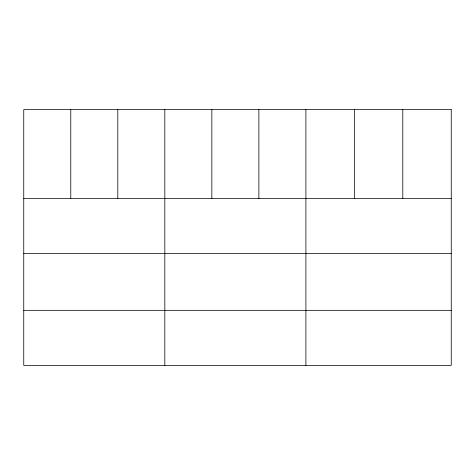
<?xml version="1.0" encoding="UTF-8"?>
<svg xmlns="http://www.w3.org/2000/svg" width="475" height="475" viewBox="0 0 475 475"><rect width="100%" height="100%" fill="white"/><g stroke="black" fill="none" stroke-linecap="round" stroke-linejoin="round"><path stroke-width="0.71" d="M23.75 198.615L451.25 198.615M23.75 253.644L451.25 253.644M23.75 310.335L451.25 310.335M402.8 109.636L402.8 198.615M354.35 109.636L354.35 198.615M305.9 109.636L305.9 365.364M258.875 109.636L258.875 198.615M211.85 109.636L211.85 198.615M164.825 109.636L164.825 365.364M117.8 109.636L117.8 198.615M70.775 109.636L70.775 198.615M451.25 109.636L23.75 109.636L23.75 365.364L451.25 365.364L451.25 109.636"/></g></svg>
